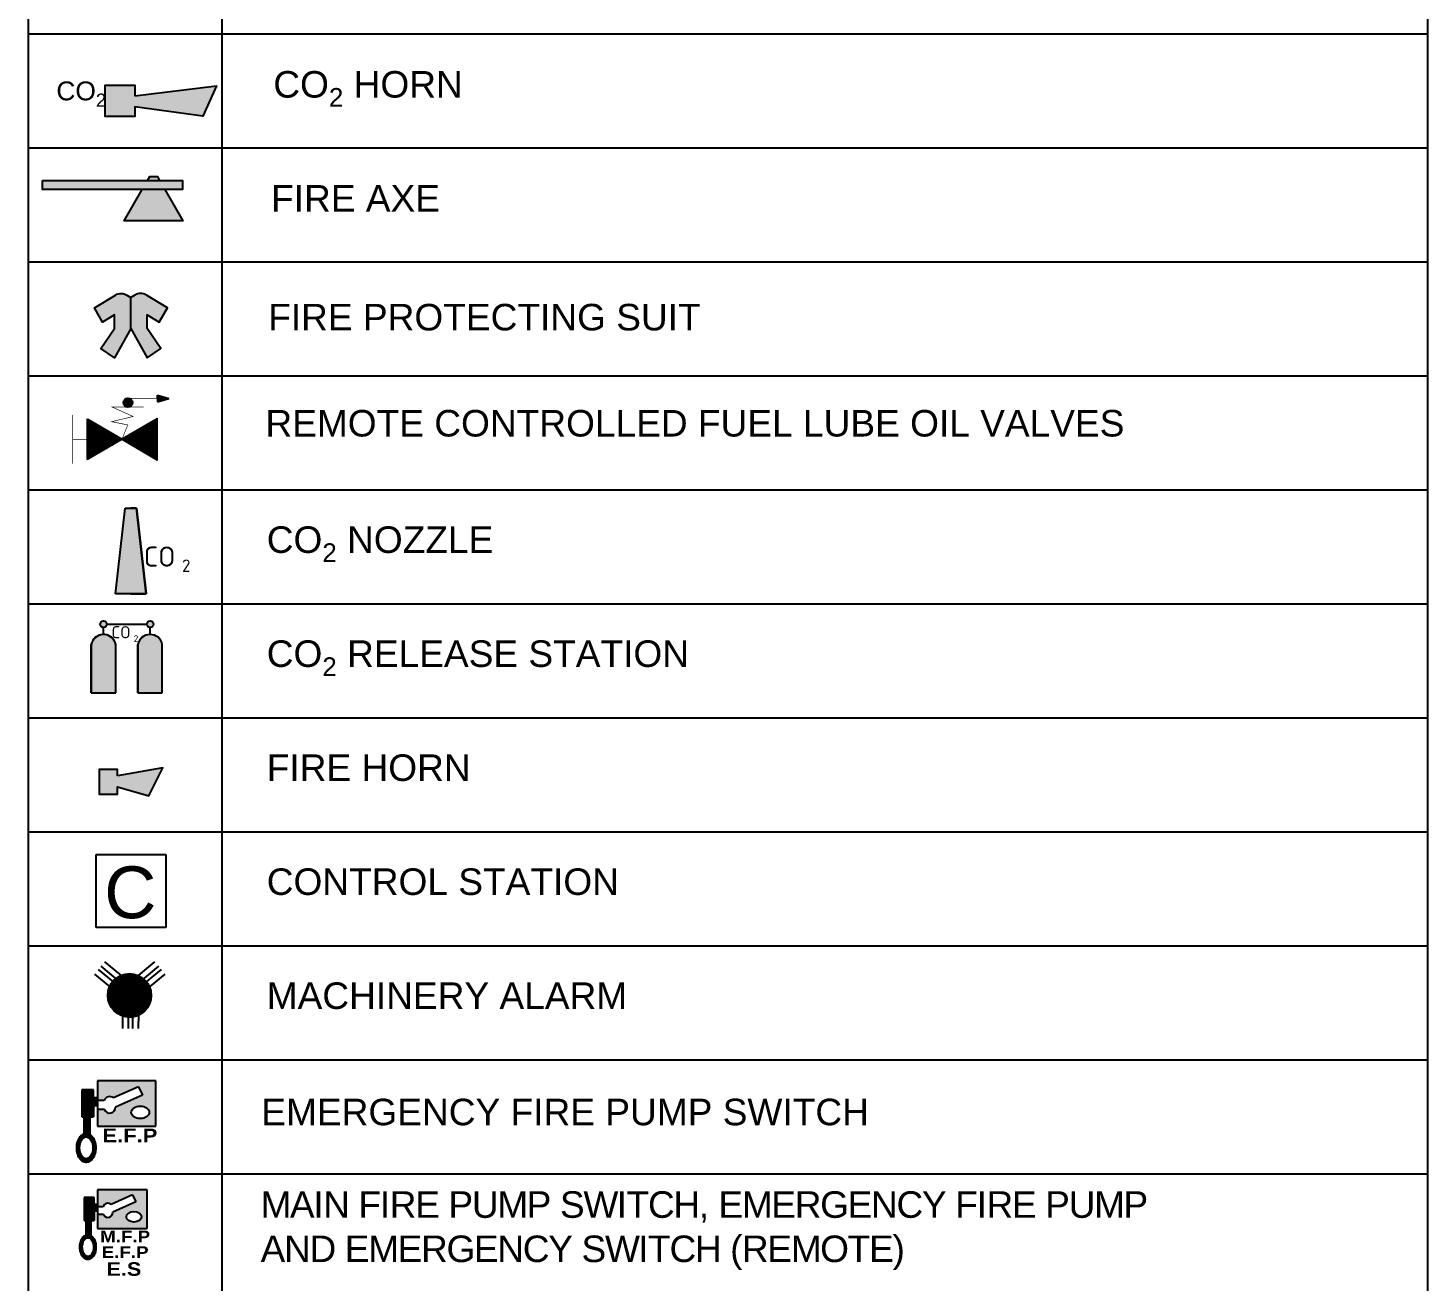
# Model space of a CAD drawing. Header units: millimetres. Extents: x 275 to 18701, y 84 to 132086.
# Drawn here: x 275 to 18701, y 49665 to 66163 of the extents above; entities that cross this region are included whole.
import ezdxf
from ezdxf.enums import TextEntityAlignment as Align

# ---------------------------------------------------------------- set-up
doc = ezdxf.new("R2010")
doc.units = ezdxf.units.MM
for name, color, linetype in [('LSA', 74, 'Continuous'), ('OBJ', 7, 'Continuous'), ('symbol', 7, 'Continuous')]:
    doc.layers.add(name, color=color, linetype=linetype)
doc.layers.add('TEXT', color=7, linetype='Continuous', lineweight=18)
doc.styles.add('AR', font='arial.ttf', dxfattribs={"height": 100})
doc.styles.add('arial', font='arial.ttf')
doc.styles.add('ARIALBLACK', font='')
doc.styles.add('style1', font='isocpeur.ttf')
doc.styles.get('ARIALBLACK').set_extended_font_data('Arial Black')
pattern_1 = [(180, (-298239.7317478507, 46515.89038926159), (-3.264706035131044e-15, -15.31555092009414), [])]

# ---------------------------------------------------------------- blocks, each defined once
blk = doc.blocks.new('co2 horn')
at = {"layer": 'LSA'}
h = blk.add_hatch(color=1, dxfattribs=at)
h.dxf.hatch_style = 1
h.paths.add_polyline_path([(391.7605004774596, 274.7411302050168), (1465.286027759859, 407.0238966000034), (1284.669173643619, 7.631698061275529), (391.7605004774596, 129.7388670412765), (391.7605004774596, 0), (0, 0), (0, 414.6555946612207), (391.7605004774596, 414.6555946612207)])
at = {"layer": 'LSA', "color": 7}
blk.add_lwpolyline([(391.7605004774596, 274.7411302050168), (1465.286027759859, 407.0238966000034), (1284.669173643619, 7.631698061275529), (391.7605004774596, 129.7388670412765), (391.7605004774596, 0), (0, 0), (0, 414.6555946612207), (391.7605004774596, 414.6555946612207)], close=True, dxfattribs=at)
at = {"color": 7, "insert": (-643.0919247677375, 462.6415692396404), "char_height": 248.3103734920368, "width": 14581.14640538306, "attachment_point": 1, "style": 'arial'}
blk.add_mtext('\\A1;CO{\\H0.7x;\\S^ 2;}', dxfattribs=at)
blk = doc.blocks.new('fire axe')
h = blk.add_hatch(color=7)
h.dxf.hatch_style = 1
h.paths.add_polyline_path([(1379.448702052949, 117.6233728877924), (0, 117.6233728877924), (0, 7.275957614183426e-12), (1311.295944713216, 7.275957614183426e-12), (1379.448702052949, 117.6233728877924)], is_closed=False)
h.paths.add_polyline_path([(1539.821304783472, 117.6233728877924), (1379.448702052949, 117.6233728877924), (1311.295944713216, 7.275957614183426e-12), (1607.974062123205, 7.275957614183426e-12), (1539.821304783472, 117.6233728877924)], is_closed=False)
h.paths.add_polyline_path([(1607.974062123205, 7.275957614183426e-12), (1841.165857243468, 7.275957614183426e-12), (1841.165857243468, 117.6233728877924), (1539.821304783472, 117.6233728877924), (1607.974062123205, 7.275957614183426e-12)], is_closed=False)
h = blk.add_hatch(color=1)
h.dxf.hatch_style = 1
h.paths.add_polyline_path([(1311.295944713216, 0), (1072.558087537487, -412.032514796585), (1846.711919298934, -412.032514796585), (1607.974062123205, 0), (1311.295944713216, 0)], is_closed=False)
h.paths.add_polyline_path([(1539.821304783472, 117.6233728877851), (1510.457602354101, 168.30155312633), (1408.81240448232, 168.30155312633), (1379.448702052949, 117.6233728877851), (1539.821304783472, 117.6233728877851)], is_closed=False)
blk.add_lwpolyline([(0, 117.6233728877851), (1841.165857243468, 117.6233728877851), (1841.165857243468, 0), (0, 0)], close=True)
for points in [[(1607.974062123205, 0), (1846.711919298934, -412.032514796585), (1072.558087537487, -412.032514796585), (1311.295944713216, 0)], [(1379.448702052949, 117.6233728877851), (1408.81240448232, 168.30155312633), (1510.457602354101, 168.30155312633), (1539.821304783472, 117.6233728877851)]]:
    blk.add_lwpolyline(points)
blk = doc.blocks.new('FIRE BLANKETR')
h = blk.add_hatch(color=10)
h.paths.add_polyline_path([(543.0346539139573, -575.9652160131227), (934.90987365396, -815.7539853396156), (1206.743675364705, -345.458445081269), (513.3811102255713, 78.81067890701524, 0.2864224808095767), (130.0763831996883, 75.44349626012263), (-5.820766091346741e-11, -7.325756158839795), (-5.820766091346741e-11, -1029.832754010189), (543.0346539140737, -1995.227694301895), (993.7230080025038, -1685.379450866123), (543.0346539140737, -1029.832754010189), (543.0346539139573, -575.9652160131227)])
h.paths.add_polyline_path([(-543.0346539140155, -575.9652160131227), (-543.034653914161, -1029.832754010189), (-993.7230080025329, -1685.379450866123), (-543.034653914161, -1995.227694301895), (-5.820766091346741e-11, -1029.832754010189), (-5.820766091346741e-11, -7.325756158839795), (-130.0763831997756, 75.44349626018084, 0.2864224808095515), (-513.3811102256004, 78.81067890701524), (-1206.743675364793, -345.458445081269), (-934.9098736540473, -815.7539853396156), (-543.0346539140155, -575.9652160131227)])
blk.add_line((-5.820766091346741e-11, -1029.832754010189), (-5.820766091346741e-11, -7.325756158839795))
for points in [[(-5.820766091346741e-11, -1029.832754010189), (-543.034653914161, -1995.227694301895), (-993.7230080025329, -1685.379450866123), (-543.034653914161, -1029.832754010189), (-543.0346539140155, -575.9652160131227), (-934.9098736540473, -815.7539853396156), (-1206.743675364793, -345.458445081269), (-513.3811102256004, 78.81067890701524, -0.2864224808095515), (-130.0763831997756, 75.44349626018084), (-5.820766091346741e-11, -7.325756158839795)], [(-5.820766091346741e-11, -1029.832754010189), (543.0346539140737, -1995.227694301895), (993.7230080025038, -1685.379450866123), (543.0346539140737, -1029.832754010189), (543.0346539139573, -575.9652160131227), (934.90987365396, -815.7539853396156), (1206.743675364705, -345.458445081269), (513.3811102255713, 78.81067890701524, 0.2864224808095515), (130.0763831997174, 75.44349626018084), (-5.820766091346741e-11, -7.325756158839795)]]:
    blk.add_lwpolyline(points, format="xyb")
blk = doc.blocks.new('REMOTE CONTROL VALV E')
at = {"layer": 'symbol'}
h = blk.add_hatch(dxfattribs=at)
h.set_pattern_fill('ANSI31', color=10, scale=122.5244073607532, angle=135, style=0)
h.set_pattern_definition(pattern_1)
h.paths.add_polyline_path([(497.8715065070428, 1354.17594961758, 1), (723.5528360481258, 1354.17594961758, 1), (497.8715065070428, 1354.17594961758)])
h = blk.add_hatch(dxfattribs=at)
h.set_pattern_fill('ANSI31', color=10, scale=122.5244073607532, angle=135, style=0)
h.set_pattern_definition(pattern_1)
h.paths.add_polyline_path([(-574.6228145193018, 868.6723435591848), (-574.6228145193891, -303.3925121228967), (428.6955794128589, 282.639915718144), (-574.6228145193018, 868.6723435591848)])
h = blk.add_hatch(dxfattribs=at)
h.set_pattern_fill('ANSI31', color=10, scale=122.5244073607532, angle=135, style=0)
h.set_pattern_definition(pattern_1)
h.paths.add_polyline_path([(1468.368803368619, -314.0098343165591), (1468.368803368619, 879.289665752789), (446.8729944247461, 282.639915718144), (1468.368803368619, -314.0098343165591)])
for p, q in [((1479.540002960741, 1571.671153171279), (1811.490257264057, 1475.329897196236)), ((1479.540002960741, 1475.329897196236), (1479.540002960741, 1571.671153171279)), ((1479.540002960741, 1378.988641221047), (1811.490257264057, 1475.329897196236)), ((1479.540002960741, 1475.329897196236), (1479.540002960741, 1378.988641221047)), ((-574.6228145193018, -303.3925121228385), (-574.6228145193018, 868.672343559243)), ((-574.6228145193018, 868.672343559243), (428.6955794128589, 282.6399157182022)), ((1468.368803368619, 879.2896657528472), (446.8729944246879, 282.6399157182022)), ((1468.368803368619, -314.0098343164427), (1468.368803368619, 879.2896657528472)), ((428.6955794128589, 282.6399157182022), (-574.6228145193018, -303.3925121228385)), ((446.8729944246879, 282.6399157182022), (1468.368803368619, -314.0098343164427))]:
    blk.add_line(p, q)
at = {"const_width": 18.33596301470559}
for points in [[(437.7842869188171, 287.9485768149898), (606.1345723265549, 702.2847232556378), (137.6977775696723, 796.2674612057162), (763.2974459853722, 948.6717373960128), (152.9563471538713, 1222.99932183238), (1068.467995401181, 1222.99932183238)], [(610.7121712776716, 1475.329897196236), (1479.54000296077, 1475.329897196236)], [(-1004.137826261838, -430.1438506795675), (-1004.137826261984, 995.4236821159138)], [(-583.7907960266457, 282.6399157182022), (-1004.137826261984, 282.6399157182022)]]:
    blk.add_lwpolyline(points, dxfattribs=at)
blk.add_lwpolyline([(730.5994014008902, 1331.522874330956, 15.55482363374118), (720.9143583930272, 1301.815776570234, 0.06428873920696947)], format="xyb", close=True, dxfattribs=at)
blk.add_lwpolyline([(1477.536784875934, -329.9821210893278), (1477.536784875934, 895.2619525256159), (437.7842869188171, 287.9485768149898), (-583.7907960266457, 884.6446303320117), (-583.7907960266457, -319.3647988956654), (437.7842869188171, 277.3312546212983)], close=True, dxfattribs=at)
for radius in [131.1766277852663, 112.8406647705607]:
    blk.add_circle((610.7121712776716, 1354.175949617667), radius)
blk.add_solid([(1479.540002960741, 1571.671153171279), (1811.490257264057, 1475.329897196236), (1479.540002960741, 1378.988641221047)])
blk = doc.blocks.new('CO2')
at = {"ltscale": 0.5}
h = blk.add_hatch(color=1, dxfattribs=at)
h.paths.add_polyline_path([(102.4380703480274, 1236.584588897211), (-54.13501817989163, 1236.584588897211), (-319.0851990006049, -1114.758490617794), (102.438070347911, -1114.758490617765), (102.4380703480274, 1236.584588897211)])
h.paths.add_polyline_path([(259.0111588760628, 1236.58458889724), (102.438070347911, 1236.584588897123), (102.4380703480274, -1114.758490617765), (523.961339696747, -1114.758490617794), (259.0111588760628, 1236.58458889724)])
for p, q in [((-319.0851990006049, -1114.758490617765), (-54.13501817989163, 1236.584588897211)), ((-319.0851990006049, -1114.758490617765), (-54.13501817989163, 1236.584588897211)), ((-54.13501817989163, 1236.584588897211), (259.0111588760046, 1236.584588897211)), ((-54.13501817989163, 1236.584588897211), (102.4380703480274, 1236.584588897211)), ((259.0111588760046, 1236.584588897211), (102.438070347911, 1236.584588897211)), ((259.0111588760046, 1236.584588897211), (523.9613396966015, -1114.758490617765)), ((523.9613396966015, -1114.758490617765), (259.0111588760046, 1236.584588897211)), ((523.9613396966015, -1114.758490617765), (-319.0851990006049, -1114.758490617765)), ((102.438070347911, -1114.758490617765), (-319.0851990006049, -1114.758490617765)), ((102.4380703480274, -1114.758490617765), (523.9613396966015, -1114.758490617765))]:
    blk.add_line(p, q, dxfattribs=at)
at = {"style": 'style1'}
for s, height, p in [('CO', 551.8425511561052, (461.3492540310253, -368.9337570972857)), ('2', 340.6435500963613, (1512.597797325681, -513.9625674491836))]:
    blk.add_text(s, height=height, dxfattribs=at).set_placement(p)
blk = doc.blocks.new('RELEASE STN')
at = {"ltscale": 0.5}
for p, q in [((566205.9261154301, 223647.5591913275), (566205.9261154301, 223827.9496795556)), ((566288.984642174, 223911.0082062995), (567306.4579136063, 223911.0082062995)), ((567389.514311762, 223647.5613198885), (567389.514311762, 223827.9539366775)), ((565896.3242808778, 222169.4162055804), (565896.324280885, 223392.5965470698)), ((565896.3242808849, 223392.5965470693), (565896.3242808778, 222169.4162055804)), ((566515.5279499737, 222169.4162055767), (566515.5279499736, 223392.5965470675)), ((566515.5279499737, 222169.4162055767), (566515.5279499737, 223392.5965470653)), ((567081.0713267459, 222169.4162055804), (567081.0713267531, 223392.5965470698)), ((567081.071326753, 223392.5965470625), (567081.0713267459, 222169.4162055804)), ((567700.2749958418, 222169.4162055767), (567700.2749958417, 223392.5965470675)), ((567700.2749958418, 222169.4162055767), (567700.2749958413, 223392.5965470675)), ((565896.3242808778, 222169.4162055803), (566515.5279499737, 222169.4162055767)), ((565896.3242808778, 222169.4162055804), (566515.5279499737, 222169.4162055767)), ((567081.0713267459, 222169.4162055803), (567700.2749958418, 222169.4162055767)), ((567081.0713267459, 222169.4162055804), (567700.2749958418, 222169.4162055767))]:
    blk.add_line(p, q, dxfattribs=at)
for centre, radius in [((566205.9261154301, 223911.0082062995), 83.0585267439019), ((567389.514311762, 223911.0103348605), 83.05639818293275)]:
    blk.add_circle(centre, radius, dxfattribs=at)
for centre, radius, start, end in [((566205.9261154289, 223332.1026930077), 315.4564983198435, 11.05586820240821, 168.9441317971536), ((566205.9261154288, 223332.1026930076), 315.4564983200294, 17.3121947621661, 168.9441317971287), ((567390.673161297, 223332.1026930077), 315.4564983198435, 11.05586820240821, 168.9441317971536), ((567390.6731612977, 223332.1026930085), 315.4564983190389, 11.05586820229422, 168.944131798563)]:
    blk.add_arc(centre, radius, start, end, dxfattribs=at)
blk = doc.blocks.new('DTUHJED')
at = {"ltscale": 0.5}
h = blk.add_hatch(color=256, dxfattribs=at)
h.paths.add_polyline_path([(-179.0661311892327, 509.538287913776, 0.9999999999850594), (-358.9020252787159, 509.538287913776, 0.999999999984526), (-179.0661311892327, 509.538287913776)])
h.paths.add_polyline_path([(1102.266846132523, 509.5405922628124, 0.9999999999839918), (922.4355607408506, 509.5405922628124, 0.9999999999845256), (1102.266846132523, 509.5405922628124)])
h = blk.add_hatch(color=1, dxfattribs=at)
h.paths.add_polyline_path([(66.18634261004627, -51.68659710457723, 0.8235178729838915), (-604.1544990796247, -51.68659710002248), (-604.1544990875991, -1375.8837564071), (66.18634261025, -1375.883756410942), (66.18634261004627, -51.68659710457723)])
h.paths.add_polyline_path([(1348.776177850552, -51.68659710457723, 0.8235178729837737), (678.4353361608228, -51.68659710002248), (678.435336153052, -1375.8837564071), (1348.776177850697, -1375.883756411044), (1348.776177850552, -51.68659710457723)])
for p, q in [((-601.4111515135446, -49.18929654169187), (-601.4111515209952, -1373.386455847576)), ((68.92969017665018, -1373.386455851505), (68.9296901760681, -49.18929654310341)), ((681.1786837272812, -49.18929654051317), (681.1786837195104, -1373.386455847634)), ((1351.519525417156, -1373.386455851505), (1351.519525416574, -49.18929654310341)), ((-601.4111515209952, -1373.386455847576), (68.92969017665018, -1373.386455851505)), ((681.1786837195104, -1373.386455847634), (1351.519525417156, -1373.386455851505))]:
    blk.add_line(p, q, dxfattribs=at)
for centre, radius, start, end in [((-266.2407306687383, -114.6790587509167), 341.5085942748433, 17.31219476189794, 168.9441317975865), ((1016.349104571971, -114.6733566154726), 341.5075008447498, 11.05492929224465, 168.9450707073297)]:
    blk.add_arc(centre, radius, start, end, dxfattribs=at)
at = {"xscale": 1.082585383701674, "yscale": 1.082585383701674, "zscale": 1.082585383701674}
blk.add_blockref('RELEASE STN', (-613232.5005085022, -241890.7491417901), dxfattribs=at)
at = {"style": 'style1'}
for s, height, p in [('CO', 332.8106142254571, (-46.45937238432816, 122.8759321163816)), ('2', 190.1774938431183, (563.0258462326892, 17.78841756144539))]:
    blk.add_text(s, height=height, dxfattribs=at).set_placement(p)
blk = doc.blocks.new('H')
at = {"layer": 'OBJ'}
blk.add_hatch(color=1, dxfattribs=at).paths.add_polyline_path([(197.6125143751706, 696.6259860572245), (197.6125143751706, 834.7830708991896), (-204.9068322627427, 834.7830708991678), (-204.9068322626554, 294.2414978136803), (197.6125143751706, 294.2414978136803), (197.6125143751706, 454.5545998766174), (884.4075091705163, 255.659632354138), (1196.407725978352, 873.3645214597855), (197.6125143751706, 696.6259860572245)])
at = {"layer": 'OBJ', "color": 1, "flags": 128}
blk.add_lwpolyline([(197.6125143751706, 696.6259860572245), (197.6125143751706, 834.7830708991896), (-204.9068322626845, 834.7830708991896), (-204.9068322626845, 294.2414978136803), (197.6125143751706, 294.2414978136803), (197.6125143751706, 454.5545998766465), (884.4075091705163, 255.6596323541016), (1196.407725978293, 873.3645214597855)], close=True, dxfattribs=at)
blk = doc.blocks.new('FSFADG')
at = {"color": 1, "ltscale": 0.5}
for p, q in [((-972.3254877845466, 1458.662656388842), (944.2966816017579, 1458.662656388842)), ((-972.3254877845466, -541.3283385231771), (-972.3254877845466, 1458.662656388842)), ((944.2966816017579, 1458.662656388842), (944.2966816017579, -541.3283385231771)), ((944.2966816017579, -541.3283385231771), (-972.3254877845466, -541.3283385231771))]:
    blk.add_line(p, q, dxfattribs=at)
at = {"color": 1, "style": 'AR', "width": 0.9999999360917208}
blk.add_text('C', height=1424.398697028149, dxfattribs=at).set_placement((-752.1823988429969, -289.4915153869806))
blk = doc.blocks.new('MACHENIARY ALARM')
at = {"linetype": 'Continuous'}
h = blk.add_hatch(dxfattribs=at)
h.set_pattern_fill('ANSI31', color=2, scale=1.367448686695878)
h.set_pattern_definition([(45, (-522678.0903623065, -61739.17077550146), (-0.1208665299109117, 0.1208665299109117), [])])
edge = h.paths.add_edge_path()
edge.add_arc((-627.956146036624, 147.0679000436503), 596.9724448956927, 0, 360)
at = {"color": 7, "linetype": 'Continuous'}
for p, q in [((-1493.150983867556, 857.260715845332), (-924.9343810766295, 388.1935283962812)), ((-1419.218019633263, 945.9802729264775), (-851.4143225700827, 477.2539423398266)), ((-1316.849299924303, 1068.822736577247), (-749.6173184842046, 600.568361646292)), ((60.93700785111287, 1068.822736577247), (-506.2949735890143, 600.568361646292)), ((163.3057275600149, 945.9802729264775), (-404.4979695031361, 477.2539423398266)), ((237.2386917943368, 857.260715845332), (-330.9779109965893, 388.1935283962812)), ((-1595.519703576545, 734.4182521945622), (-1026.731385162508, 264.8791090897284)), ((339.6074115033261, 734.4182521945622), (-229.1809069107112, 264.8791090897284)), ((-813.438049207034, 27.38390677544521), (-825.3933051225904, -767.7489682951709)), ((-653.5527871707454, 24.97994476527674), (-665.4718982079357, -767.7489682951709)), ((-538.0800979222404, 23.24374998005806), (-549.973104325094, -767.7489682951709)), ((-378.1948358860391, 20.83978796980227), (-390.0516974105267, -767.7489682951709))]:
    blk.add_line(p, q, dxfattribs=at)
at = {"color": 2, "linetype": 'Continuous'}
blk.add_circle((-627.956146036624, 147.0679000436503), 596.9724448956927, dxfattribs=at)
blk = doc.blocks.new('MFP+EFP+ES')
h = blk.add_hatch(color=10)
edge = h.paths.add_edge_path()
edge.add_line((1010.585034314048, -262.5196078637455), (1010.585034314048, 797.6760676795636))
edge.add_line((1010.585034314048, 797.6760676795675), (-354.4192080900982, 797.6760676795675))
edge.add_line((-354.4192080901121, 797.6760676795675), (-354.4192080901121, 335.2852603936912))
edge.add_line((-354.4192080901121, 335.2852603936917), (-200.4751782167667, 335.2852603936917))
edge.add_ellipse((-70.14925249668886, 291.6119633436901), major_axis=(-6.08927953980846e-08, 137.4489212796819), ratio=0.9999999360917216, start_angle=-40.82997112972572, end_angle=71.473573690021, ccw=False)
edge.add_line((19.71711364237126, 395.6131227875303), (608.2017681655308, 658.1475291847281))
edge.add_line((608.2017681655416, 658.1475291847237), (701.2033216355153, 465.2887149637356))
edge.add_line((701.2033216354903, 465.288714963739), (67.26489957180365, 182.4765021899854))
edge.add_ellipse((-70.14925249668886, 179.3854896191915), major_axis=(1.876110157858737e-09, 137.4489212796624), ratio=0.9999999360917211, start_angle=114.1120692768065, end_angle=271.28860164358514, ccw=False)
edge.add_line((-195.605492098548, 123.2344798849808), (-354.4192080900514, 123.2344798849808))
edge.add_line((-354.4192080901121, 123.2344798849808), (-354.4192080901121, -262.5196078637447))
edge.add_line((-354.4192080901121, -262.5196078637455), (1010.585034314034, -262.5196078637455))
edge = h.paths.add_edge_path(flags=16)
edge.add_ellipse((646.3793059359887, 58.40636499704124), major_axis=(-209.5634297075054, 0), ratio=0.6949143069787637, start_angle=0, end_angle=360)
h = blk.add_hatch()
h.set_pattern_fill('ANSI31', color=256, scale=165.5905611546369, style=0)
h.set_pattern_definition([(45.00000183083738, (-232191.1725112677, 7496.361447285475), (-14.63627608661617, 14.63627702199545), [])])
edge = h.paths.add_edge_path()
edge.add_line((-451.3918858954858, 212.2674336358541), (-354.4192080900717, 212.2674336358541))
edge.add_line((-354.4192080901121, 212.2674336358541), (-354.4192080901121, 400.1765065541695))
edge.add_line((-354.4192080901121, 400.176506554184), (-451.3918858955261, 400.176506554184))
edge.add_line((-451.3918858954858, 400.1765065541549), (-451.3918858954858, 584.9750527883676))
edge.add_line((-451.3918858954858, 584.9750527883807), (-720.0424812474687, 584.9750527883807))
edge.add_line((-720.0424812474812, 584.9750527883807), (-720.0424812474812, -42.79423474232442))
edge.add_line((-720.0424812474812, -42.79423474231589), (-676.308444056614, -42.79423474231589))
edge.add_line((-676.3084440566308, -42.79423474231589), (-676.3084440566308, -452.2195150399918))
edge.add_spline(control_points=[(-676.3084440566308, -452.2195150400657), (-679.8776133217034, -453.4306226304252), (-683.4033172987401, -454.7512338561937), (-693.8377979109646, -459.0259611896836), (-700.5978238065727, -462.290659693921), (-713.6651323734841, -469.5447221709182), (-719.9727695912006, -473.5337363540966), (-735.3377147989231, -484.4254876934283), (-744.0746347907116, -491.7480383926304), (-760.440472283808, -507.5799463505755), (-768.0714297471859, -516.0899811359486), (-782.2781110999349, -534.0933930142928), (-788.8546716863639, -543.5877379146623), (-801.0013525599206, -563.4061228286737), (-806.5716274256993, -573.7308757449937), (-822.3107246493455, -606.7827233091375), (-830.8318506129144, -630.6991402659623), (-843.6971736682171, -680.4528431861909), (-848.0353904016374, -706.2918288645669), (-852.5073173834535, -758.6581657926727), (-852.6389099282096, -785.1826682716055), (-848.6922209517797, -837.6291422600843), (-844.6158055785054, -863.5481603132066), (-832.2739250515588, -913.5365544847227), (-824.0142444445519, -937.6071261351317), (-806.670716706838, -975.2824855781219), (-798.7604149636463, -989.719276772521), (-780.9379857923486, -1016.881685962704), (-771.0241579785943, -1029.611632285872), (-752.2181832457427, -1049.529114809862), (-743.8532642193313, -1057.255589094493), (-726.0053359040467, -1071.344173272366), (-716.519448401581, -1077.70602680873), (-698.1862619440653, -1087.795817188715), (-689.5038432328147, -1091.785686887742), (-671.5359979060886, -1098.379428682143), (-662.2504869307741, -1100.981199930211), (-643.3119899749872, -1104.616144805019), (-633.6607395314786, -1105.647385347962), (-614.3126428947435, -1106.055705526451), (-604.6186690051982, -1105.432521865085), (-585.5198682446498, -1102.581649150379), (-576.1171923730872, -1100.355597328868), (-557.8659603366395, -1094.462276330785), (-549.0177394592611, -1090.797208123055), (-532.0307103586383, -1082.239312492333), (-523.8909191664716, -1077.347936034603), (-508.3790748255851, -1066.542066103175), (-501.0057659134327, -1060.628005710947), (-487.0256828221027, -1047.9441983625), (-480.4179882676399, -1041.174263201923), (-467.9428468481638, -1026.907000644183), (-462.0749108293676, -1019.409290869517), (-445.168727549084, -995.4531540517055), (-435.2865373540262, -977.9709896487693), (-418.3676827819145, -941.016241793237), (-411.3327471874363, -921.5381790153915), (-400.0599185135507, -881.2118962920722), (-395.8243527377781, -860.3627607698218), (-390.1596495742269, -817.9583401921918), (-388.7317195909563, -796.4038668927169), (-388.6858481499366, -746.1293267654619), (-391.1590849482454, -717.4104620734142), (-400.2920494641294, -666.060907611849), (-406.2180029453593, -643.1899808236703), (-420.3349663481058, -603.0914487354821), (-427.9953755797178, -585.55050294588), (-444.3484960606729, -555.2286377978817), (-452.6491713899013, -542.141960569068), (-471.1073859011813, -517.6659141638884), (-481.2678753859946, -506.272623627141), (-500.3152367752627, -488.6662101191469), (-508.7110953885422, -481.9129183936675), (-524.4047947471263, -471.1779105896494), (-531.4980393760197, -466.9184343014786), (-538.8595315610582, -463.1196513928007)], knot_values=[0.2040273780415308, 0.2040273780415308, 0.2040273780415308, 0.2040273780415308, 0.2447912033693011, 0.2447912033693011, 0.3263882711590682, 0.3263882711590682, 0.4079853389488352, 0.4079853389488352, 0.5329326485728183, 0.5329326485728183, 0.6578799581968015, 0.6578799581968015, 0.7828272678207846, 0.7828272678207846, 0.9077745774447677, 0.9077745774447677, 1.16971247288296, 1.16971247288296, 1.431650368321152, 1.431650368321152, 1.693588263759345, 1.693588263759345, 1.955526159197537, 1.955526159197537, 2.217464054635729, 2.217464054635729, 2.392821501419437, 2.392821501419437, 2.568178948203145, 2.568178948203145, 2.692998671323764, 2.692998671323764, 2.817818394444384, 2.817818394444384, 2.921453973429555, 2.921453973429555, 3.025089552414726, 3.025089552414726, 3.128725131399897, 3.128725131399897, 3.232360710385068, 3.232360710385068, 3.335996289370239, 3.335996289370239, 3.43963186835541, 3.43963186835541, 3.543267447340581, 3.543267447340581, 3.646903026325752, 3.646903026325752, 3.750538605310923, 3.750538605310923, 3.854174184296094, 3.854174184296094, 4.068353791965553, 4.068353791965553, 4.282533399635011, 4.282533399635011, 4.49671300730447, 4.49671300730447, 4.710892614973928, 4.710892614973928, 4.996202890625558, 4.996202890625558, 5.236004846201585, 5.236004846201585, 5.436563490108756, 5.436563490108756, 5.60325152597822, 5.60325152597822, 5.769939561847685, 5.769939561847685, 5.88803061974321, 5.88803061974321, 5.978354604496194, 5.978354604496194, 5.978354604496194, 5.978354604496194], degree=3, periodic=0)
edge.add_line((-538.8595315611456, -463.1196513926843), (-538.8595315611456, -42.79423474231703))
edge.add_line((-538.8595315611456, -42.79423474231589), (-451.3918858954846, -42.79423474231589))
edge.add_line((-451.3918858954858, -42.79423474231589), (-451.3918858954858, 212.2674336358369))
edge = h.paths.add_edge_path(flags=16)
edge.add_ellipse((-620.3826201187621, -774.3944748791691), major_axis=(0, 255.7999489667201), ratio=0.6097563070063415, start_angle=0, end_angle=360)
for p, q in [((-354.4192080901121, 797.6760676795675), (-354.4192080901121, -262.5196078637455)), ((1010.585034314048, 797.6760676795675), (-354.4192080901121, 797.6760676795675)), ((1010.585034314048, -262.5196078637455), (1010.585034314048, 797.6760676795675)), ((-720.0424812474812, 584.9750527883807), (-720.0424812474812, -42.79423474231589)), ((-451.3918858954858, 584.9750527883807), (-720.0424812474812, 584.9750527883807)), ((-451.3918858954858, 400.176506554184), (-451.3918858954858, 584.9750527883807)), ((-354.4192080901121, 400.176506554184), (-451.3918858954858, 400.176506554184)), ((-354.4192080901121, 212.2674336358541), (-451.3918858954858, 212.2674336358541)), ((-451.3918858954858, 212.2674336358541), (-451.3918858954858, -42.79423474231589)), ((-720.0424812474812, -42.79423474231589), (-676.3084440566308, -42.79423474231589)), ((-676.3084440566308, -42.79423474231589), (-676.3084440566308, -452.2195150400657)), ((-538.8595315611456, -42.79423474231589), (-538.8595315611456, -463.1196513928007)), ((-538.8595315611456, -42.79423474231589), (-451.3918858954858, -42.79423474231589)), ((-354.4192080901121, -262.5196078637455), (1010.585034314048, -262.5196078637455))]:
    blk.add_line(p, q)
at = {"color": 9}
for p, q in [((608.2017681655416, 658.1475291847237), (19.71711364210933, 395.6131227874066)), ((701.2033216354903, 465.288714963739), (67.2648995720956, 182.4765021900967)), ((608.2017681655416, 658.1475291847237), (701.2033216354903, 465.2887149637245)), ((-200.4751782170206, 335.2852603936917), (-354.4192080901121, 335.2852603936917)), ((-195.6054920990719, 123.2344798849808), (-354.4192080901121, 123.2344798849808))]:
    blk.add_line(p, q, dxfattribs=at)
for centre, start, end in [((-70.14925249668886, 291.6119633437338), 49.17003070783495, 161.4735726115956), ((-70.14925249668886, 179.3854896191478), 204.1120706423733, 1.288601724998127)]:
    blk.add_arc(centre, 137.448912495528, start, end, dxfattribs=at)
blk.add_ellipse((646.3793059359887, 58.40636499704124), major_axis=(-209.5634297075054, 0), ratio=0.6949143069787637, dxfattribs=at)
blk.add_ellipse((-620.3826201187621, -774.3944748791691), major_axis=(0, 255.7999489667201), ratio=0.6097563070063415)
blk.add_open_spline([(-676.3084440566308, -452.2195150400657), (-679.8776133217034, -453.4306226304252), (-683.4033172987401, -454.7512338561937), (-693.8377979109646, -459.0259611896836), (-700.5978238065727, -462.290659693921), (-713.6651323734841, -469.5447221709182), (-719.9727695912006, -473.5337363540966), (-735.3377147989231, -484.4254876934283), (-744.0746347907116, -491.7480383926304), (-760.440472283808, -507.5799463505755), (-768.0714297471859, -516.0899811359486), (-782.2781110999349, -534.0933930142928), (-788.8546716863639, -543.5877379146623), (-801.0013525599206, -563.4061228286737), (-806.5716274256993, -573.7308757449937), (-822.3107246493455, -606.7827233091375), (-830.8318506129144, -630.6991402659623), (-843.6971736682171, -680.4528431861909), (-848.0353904016374, -706.2918288645669), (-852.5073173834535, -758.6581657926727), (-852.6389099282096, -785.1826682716055), (-848.6922209517797, -837.6291422600843), (-844.6158055785054, -863.5481603132066), (-832.2739250515588, -913.5365544847227), (-824.0142444445519, -937.6071261351317), (-806.670716706838, -975.2824855781219), (-798.7604149636463, -989.719276772521), (-780.9379857923486, -1016.881685962704), (-771.0241579785943, -1029.611632285872), (-752.2181832457427, -1049.529114809862), (-743.8532642193313, -1057.255589094493), (-726.0053359040467, -1071.344173272366), (-716.519448401581, -1077.70602680873), (-698.1862619440653, -1087.795817188715), (-689.5038432328147, -1091.785686887742), (-671.5359979060886, -1098.379428682143), (-662.2504869307741, -1100.981199930211), (-643.3119899749872, -1104.616144805019), (-633.6607395314786, -1105.647385347962), (-614.3126428947435, -1106.055705526451), (-604.6186690051982, -1105.432521865085), (-585.5198682446498, -1102.581649150379), (-576.1171923730872, -1100.355597328868), (-557.8659603366395, -1094.462276330785), (-549.0177394592611, -1090.797208123055), (-532.0307103586383, -1082.239312492333), (-523.8909191664716, -1077.347936034603), (-508.3790748255851, -1066.542066103175), (-501.0057659134327, -1060.628005710947), (-487.0256828221027, -1047.9441983625), (-480.4179882676399, -1041.174263201923), (-467.9428468481638, -1026.907000644183), (-462.0749108293676, -1019.409290869517), (-445.168727549084, -995.4531540517055), (-435.2865373540262, -977.9709896487693), (-418.3676827819145, -941.016241793237), (-411.3327471874363, -921.5381790153915), (-400.0599185135507, -881.2118962920722), (-395.8243527377781, -860.3627607698218), (-390.1596495742269, -817.9583401921918), (-388.7317195909563, -796.4038668927169), (-388.6858481499366, -746.1293267654473), (-391.1590849482454, -717.4104620734142), (-400.2920494641294, -666.060907611849), (-406.2180029453593, -643.1899808236703), (-420.3349663481058, -603.0914487354821), (-427.9953755797178, -585.55050294588), (-444.3484960606729, -555.2286377978817), (-452.6491713899013, -542.141960569068), (-471.1073859011813, -517.6659141638884), (-481.2678753859946, -506.272623627141), (-500.3152367752627, -488.6662101191469), (-508.7110953885422, -481.9129183936675), (-524.4047947471263, -471.1779105896494), (-531.4980393760197, -466.9184343014786), (-538.8595315610582, -463.1196513928007)], degree=3, knots=[0.2040273780415308, 0.2040273780415308, 0.2040273780415308, 0.2040273780415308, 0.2447912033693011, 0.2447912033693011, 0.3263882711590682, 0.3263882711590682, 0.4079853389488352, 0.4079853389488352, 0.5329326485728183, 0.5329326485728183, 0.6578799581968015, 0.6578799581968015, 0.7828272678207846, 0.7828272678207846, 0.9077745774447677, 0.9077745774447677, 1.16971247288296, 1.16971247288296, 1.431650368321152, 1.431650368321152, 1.693588263759345, 1.693588263759345, 1.955526159197537, 1.955526159197537, 2.217464054635729, 2.217464054635729, 2.392821501419437, 2.392821501419437, 2.568178948203145, 2.568178948203145, 2.692998671323764, 2.692998671323764, 2.817818394444384, 2.817818394444384, 2.921453973429555, 2.921453973429555, 3.025089552414726, 3.025089552414726, 3.128725131399897, 3.128725131399897, 3.232360710385068, 3.232360710385068, 3.335996289370239, 3.335996289370239, 3.43963186835541, 3.43963186835541, 3.543267447340581, 3.543267447340581, 3.646903026325752, 3.646903026325752, 3.750538605310923, 3.750538605310923, 3.854174184296094, 3.854174184296094, 4.068353791965553, 4.068353791965553, 4.282533399635011, 4.282533399635011, 4.49671300730447, 4.49671300730447, 4.710892614973928, 4.710892614973928, 4.996202890625558, 4.996202890625558, 5.236004846201585, 5.236004846201585, 5.436563490108756, 5.436563490108756, 5.60325152597822, 5.60325152597822, 5.769939561847685, 5.769939561847685, 5.88803061974321, 5.88803061974321, 5.978354604496194, 5.978354604496194, 5.978354604496194, 5.978354604496194])
at = {"layer": 'TEXT', "lineweight": 0, "style": 'ARIALBLACK', "width": 0.9999998721834464}
for s, p in [('M.F.P', (403.8435017309675, -644.483956056014)), ('E.F.P', (403.8435017309675, -1074.922432198211))]:
    blk.add_text(s, height=321.9890152112214, dxfattribs=at).set_placement(p, align=Align.CENTER)
at = {"layer": 'TEXT', "style": 'ARIALBLACK', "width": 0.9999999360917211}
blk.add_text('E.S', height=372.5787864088019, dxfattribs=at).set_placement((368.9036876202445, -1564.470906303555), align=Align.CENTER)
blk = doc.blocks.new('EFP')
h = blk.add_hatch()
h.set_pattern_fill('ANSI31', color=256, scale=194.2047351166486, style=0)
h.set_pattern_definition([(45.00000183083738, (-273050.3883450252, 8565.99118992038), (-17.16543564243992, 17.16543673945344), [])])
edge = h.paths.add_edge_path()
edge.add_line((-1265.798700976855, 23.20023238169961), (-1152.069071247744, 23.20023238169961))
edge.add_line((-1152.069071247795, 23.20023238169961), (-1152.069071247795, 243.5801349417108))
edge.add_line((-1152.069071247795, 243.5801349417015), (-1265.798700976906, 243.5801349417015))
edge.add_line((-1265.798700976855, 243.5801349416724), (-1265.798700976855, 460.3120094586159))
edge.add_line((-1265.798700976855, 460.3120094586484), (-1580.872321994056, 460.3120094586484))
edge.add_line((-1580.872321994102, 460.3120094586484), (-1580.872321994102, -275.9362848231535))
edge.add_line((-1580.872321994102, -275.936284823154), (-1529.581010164423, -275.936284823154))
edge.add_line((-1529.581010164402, -275.936284823154), (-1529.581010164402, -756.1105626071221))
edge.add_spline(control_points=[(-1529.581010164402, -756.1105626072167), (-1533.766934572632, -757.5309505033656), (-1537.901882858278, -759.0797643458209), (-1550.139449596667, -764.0931677892513), (-1558.067613069841, -767.9220086593559), (-1573.392962420796, -776.4295786080547), (-1580.790564111026, -781.1078974531338), (-1598.810583448707, -793.8817516454583), (-1609.057249810081, -802.469644632838), (-1628.251116375584, -821.0373182364783), (-1637.200709048775, -831.0178934564756), (-1653.86231566302, -852.1323084971082), (-1661.575310883054, -863.2672833629986), (-1675.820947380416, -886.5103001498719), (-1682.353769947629, -898.6191781636517), (-1700.812595052063, -937.3824099357807), (-1710.806178014202, -965.4316017957972), (-1725.894638604688, -1023.78278213679), (-1730.982502464351, -1054.086764044696), (-1736.227181804221, -1115.50204352221), (-1736.381513640023, -1146.610000051296), (-1731.752833829378, -1208.119264333713), (-1726.972010802507, -1238.517108271109), (-1712.497444004402, -1297.143534688737), (-1702.810484353773, -1325.373519289809), (-1682.469981931325, -1369.559209283463), (-1673.192774075898, -1386.490688893689), (-1652.290615690727, -1418.346782895242), (-1640.663670947368, -1433.276473552156), (-1618.60800958515, -1456.6357120908), (-1608.797626236861, -1465.697326964088), (-1587.865562436287, -1482.220429122528), (-1576.740506413131, -1489.681615752146), (-1555.239331497083, -1501.514929525983), (-1545.056584278675, -1506.194251720714), (-1523.983881716646, -1513.927397074403), (-1513.093827435689, -1516.978756358076), (-1490.882743910392, -1521.241822451033), (-1479.563750105124, -1522.451262138238), (-1456.872287764825, -1522.930140351797), (-1445.503187869734, -1522.199270083329), (-1423.104099921242, -1518.85576441155), (-1412.076634561527, -1516.245049154983), (-1390.671575852495, -1509.333357839911), (-1380.294375728408, -1505.03496307935), (-1360.371975176793, -1494.998256623781), (-1350.825621922297, -1489.261646621984), (-1332.63331917036, -1476.588514209681), (-1323.98589691252, -1469.652499717493), (-1307.590044910234, -1454.776920884957), (-1299.840535749041, -1446.837135818409), (-1285.209680475527, -1430.104479521186), (-1278.327760683314, -1421.311159837904), (-1258.500176170754, -1393.215384494884), (-1246.910336050496, -1372.712288886883), (-1227.067890637205, -1329.371732706975), (-1218.817312861822, -1306.527845978278), (-1205.596530883864, -1259.233151160472), (-1200.629056144855, -1234.781269282183), (-1193.985487998754, -1185.049332820141), (-1192.310810636496, -1159.77023026433), (-1192.257012575748, -1100.808211653821), (-1195.157626559754, -1067.126705464842), (-1205.868774237984, -1006.903909231587), (-1212.818736953923, -980.0808690304984), (-1229.375122288679, -933.0532803294409), (-1238.359256017895, -912.4812458667875), (-1257.538208062004, -876.9197395330339), (-1267.273246353725, -861.5716746007602), (-1288.921054265636, -832.8661489012302), (-1300.837284002948, -819.5040891596), (-1323.176043818035, -798.8552741074236), (-1333.022713137238, -790.9350084740872), (-1351.428295591235, -778.3449832183032), (-1359.747258246207, -773.3494662123339), (-1368.380821837578, -768.8942507495813)], knot_values=[0.2040273780415308, 0.2040273780415308, 0.2040273780415308, 0.2040273780415308, 0.2447912033693011, 0.2447912033693011, 0.3263882711590682, 0.3263882711590682, 0.4079853389488352, 0.4079853389488352, 0.5329326485728183, 0.5329326485728183, 0.6578799581968015, 0.6578799581968015, 0.7828272678207846, 0.7828272678207846, 0.9077745774447677, 0.9077745774447677, 1.16971247288296, 1.16971247288296, 1.431650368321152, 1.431650368321152, 1.693588263759345, 1.693588263759345, 1.955526159197537, 1.955526159197537, 2.217464054635729, 2.217464054635729, 2.392821501419437, 2.392821501419437, 2.568178948203145, 2.568178948203145, 2.692998671323764, 2.692998671323764, 2.817818394444384, 2.817818394444384, 2.921453973429555, 2.921453973429555, 3.025089552414726, 3.025089552414726, 3.128725131399897, 3.128725131399897, 3.232360710385068, 3.232360710385068, 3.335996289370239, 3.335996289370239, 3.43963186835541, 3.43963186835541, 3.543267447340581, 3.543267447340581, 3.646903026325752, 3.646903026325752, 3.750538605310923, 3.750538605310923, 3.854174184296094, 3.854174184296094, 4.068353791965553, 4.068353791965553, 4.282533399635011, 4.282533399635011, 4.49671300730447, 4.49671300730447, 4.710892614973928, 4.710892614973928, 4.996202890625558, 4.996202890625558, 5.236004846201585, 5.236004846201585, 5.436563490108756, 5.436563490108756, 5.60325152597822, 5.60325152597822, 5.769939561847685, 5.769939561847685, 5.88803061974321, 5.88803061974321, 5.978354604496194, 5.978354604496194, 5.978354604496194, 5.978354604496194], degree=3, periodic=0)
edge.add_line((-1368.380821837694, -768.8942507494139), (-1368.380821837694, -275.9362848231432))
edge.add_line((-1368.380821837694, -275.936284823154), (-1265.798700976871, -275.936284823154))
edge.add_line((-1265.798700976855, -275.936284823154), (-1265.798700976855, 23.2002323816647))
edge = h.paths.add_edge_path(flags=16)
edge.add_ellipse((-1463.991161635029, -1133.957598697249), major_axis=(0, 300.0023732363748), ratio=0.6097563070063416, start_angle=0, end_angle=360)
h = blk.add_hatch(color=10)
edge = h.paths.add_edge_path()
edge.add_line((448.8089346044871, -533.6303682776052), (448.8089346044871, 709.7679202784038))
edge.add_line((448.8089346044871, 709.7679202784129), (-1152.069071247815, 709.7679202784129))
edge.add_line((-1152.069071247795, 709.7679202784129), (-1152.069071247795, 167.4756324621495))
edge.add_line((-1152.069071247795, 167.4756324621339), (-971.5233968091209, 167.4756324621339))
edge.add_ellipse((-818.67705274935, 116.2555567155214), major_axis=(-7.14151164072322e-08, 161.200198628847), ratio=0.9999999360917214, start_angle=-40.82997112972572, end_angle=71.473573690021, ccw=False)
edge.add_line((-713.2817107066512, 238.228195015552), (-23.10646366973765, 546.1287450098334))
edge.add_line((-23.10646366974106, 546.1287450098389), (85.9658284411992, 319.9437821137872))
edge.add_line((85.96582844119985, 319.9437821138054), (-657.5176314775964, -11.73859450541374))
edge.add_ellipse((-818.67705274935, -15.36373638167424), major_axis=(2.200303409300979e-09, 161.2001986288241), ratio=0.9999999360917211, start_angle=114.1120692768065, end_angle=271.28860164358514, ccw=False)
edge.add_line((-965.8122252538742, -81.21768298303505), (-1152.069071247762, -81.21768298303505))
edge.add_line((-1152.069071247795, -81.21768298303505), (-1152.069071247795, -533.6303682776152))
edge.add_line((-1152.069071247795, -533.6303682776052), (448.8089346045072, -533.6303682776052))
edge = h.paths.add_edge_path(flags=16)
edge.add_ellipse((21.66818144544959, -157.2481450585183), major_axis=(-245.7761485479625, 0), ratio=0.6949143069787639, start_angle=0, end_angle=360)
for p, q in [((-1580.872321994102, 460.3120094586484), (-1580.872321994102, -275.936284823154)), ((-1265.798700976855, 460.3120094586484), (-1580.872321994102, 460.3120094586484)), ((-1265.798700976855, 243.5801349417015), (-1265.798700976855, 460.3120094586484)), ((-1152.069071247795, 709.7679202784129), (-1152.069071247795, -533.6303682776052)), ((448.8089346044871, 709.7679202784129), (-1152.069071247795, 709.7679202784129)), ((448.8089346044871, -533.6303682776052), (448.8089346044871, 709.7679202784129)), ((-1152.069071247795, 243.5801349417015), (-1265.798700976855, 243.5801349417015)), ((-1152.069071247795, 23.20023238169961), (-1265.798700976855, 23.20023238169961)), ((-1265.798700976855, 23.20023238169961), (-1265.798700976855, -275.936284823154)), ((-1580.872321994102, -275.936284823154), (-1529.581010164402, -275.936284823154)), ((-1529.581010164402, -275.936284823154), (-1529.581010164402, -756.1105626072167)), ((-1368.380821837694, -275.936284823154), (-1368.380821837694, -768.8942507495813)), ((-1368.380821837694, -275.936284823154), (-1265.798700976855, -275.936284823154)), ((-1152.069071247795, -533.6303682776052), (448.8089346044871, -533.6303682776052))]:
    blk.add_line(p, q)
at = {"color": 9}
for p, q in [((-23.10646366974106, 546.1287450098389), (-713.2817107069714, 238.2281950154211)), ((-23.10646366974106, 546.1287450098389), (85.96582844119985, 319.9437821137544)), ((-971.5233968094981, 167.4756324621339), (-1152.069071247795, 167.4756324621339)), ((85.96582844119985, 319.9437821138054), (-657.5176314772398, -11.73859450531018)), ((-965.8122252544854, -81.21768298303505), (-1152.069071247795, -81.21768298303505))]:
    blk.add_line(p, q, dxfattribs=at)
for centre, start, end in [((-818.67705274935, 116.255556715565), 49.17003070782201, 161.4735726115918), ((-818.67705274935, -15.363736381747), 204.1120706423726, 1.288601725001188)]:
    blk.add_arc(centre, 161.2001883267848, start, end, dxfattribs=at)
blk.add_ellipse((21.66818144544959, -157.2481450585183), major_axis=(-245.7761485479625, 0), ratio=0.6949143069787639, dxfattribs=at)
blk.add_ellipse((-1463.991161635029, -1133.957598697249), major_axis=(0, 300.0023732363748), ratio=0.6097563070063416)
blk.add_open_spline([(-1529.581010164402, -756.1105626072167), (-1533.766934572632, -757.5309505033656), (-1537.901882858278, -759.0797643458209), (-1550.139449596667, -764.0931677892513), (-1558.067613069841, -767.9220086593559), (-1573.392962420796, -776.4295786080547), (-1580.790564111026, -781.1078974531338), (-1598.810583448707, -793.8817516454583), (-1609.057249810081, -802.469644632838), (-1628.251116375584, -821.0373182364783), (-1637.200709048775, -831.0178934564756), (-1653.86231566302, -852.1323084971082), (-1661.575310883054, -863.2672833629986), (-1675.820947380416, -886.5103001498719), (-1682.353769947629, -898.6191781636517), (-1700.812595052063, -937.3824099357807), (-1710.806178014202, -965.4316017957972), (-1725.894638604688, -1023.78278213679), (-1730.982502464351, -1054.086764044696), (-1736.227181804221, -1115.50204352221), (-1736.381513640023, -1146.610000051296), (-1731.752833829378, -1208.119264333713), (-1726.972010802507, -1238.517108271109), (-1712.497444004402, -1297.143534688737), (-1702.810484353773, -1325.373519289809), (-1682.469981931325, -1369.559209283463), (-1673.192774075898, -1386.490688893689), (-1652.290615690727, -1418.346782895242), (-1640.663670947368, -1433.276473552156), (-1618.60800958515, -1456.6357120908), (-1608.797626236861, -1465.697326964088), (-1587.865562436287, -1482.220429122528), (-1576.740506413131, -1489.681615752146), (-1555.239331497083, -1501.514929525983), (-1545.056584278675, -1506.194251720714), (-1523.983881716646, -1513.927397074403), (-1513.093827435689, -1516.978756358076), (-1490.882743910392, -1521.241822451033), (-1479.563750105124, -1522.451262138238), (-1456.872287764825, -1522.930140351797), (-1445.503187869734, -1522.199270083329), (-1423.104099921242, -1518.85576441155), (-1412.076634561527, -1516.245049154983), (-1390.671575852495, -1509.333357839911), (-1380.294375728408, -1505.03496307935), (-1360.371975176793, -1494.998256623781), (-1350.825621922297, -1489.261646621984), (-1332.63331917036, -1476.588514209681), (-1323.98589691252, -1469.652499717493), (-1307.590044910234, -1454.776920884957), (-1299.840535749041, -1446.837135818409), (-1285.209680475527, -1430.104479521186), (-1278.327760683314, -1421.311159837904), (-1258.500176170754, -1393.215384494884), (-1246.910336050496, -1372.712288886883), (-1227.067890637205, -1329.371732706975), (-1218.817312861822, -1306.527845978278), (-1205.596530883864, -1259.233151160472), (-1200.629056144855, -1234.781269282183), (-1193.985487998754, -1185.049332820141), (-1192.310810636496, -1159.77023026433), (-1192.257012575748, -1100.808211653799), (-1195.157626559754, -1067.126705464842), (-1205.868774237984, -1006.903909231587), (-1212.818736953923, -980.0808690304984), (-1229.375122288679, -933.0532803294409), (-1238.359256017895, -912.4812458667875), (-1257.538208062004, -876.9197395330339), (-1267.273246353725, -861.5716746007602), (-1288.921054265636, -832.8661489012302), (-1300.837284002948, -819.5040891596), (-1323.176043818035, -798.8552741074236), (-1333.022713137238, -790.9350084740872), (-1351.428295591235, -778.3449832183032), (-1359.747258246207, -773.3494662123339), (-1368.380821837578, -768.8942507495813)], degree=3, knots=[0.2040273780415308, 0.2040273780415308, 0.2040273780415308, 0.2040273780415308, 0.2447912033693011, 0.2447912033693011, 0.3263882711590682, 0.3263882711590682, 0.4079853389488352, 0.4079853389488352, 0.5329326485728183, 0.5329326485728183, 0.6578799581968015, 0.6578799581968015, 0.7828272678207846, 0.7828272678207846, 0.9077745774447677, 0.9077745774447677, 1.16971247288296, 1.16971247288296, 1.431650368321152, 1.431650368321152, 1.693588263759345, 1.693588263759345, 1.955526159197537, 1.955526159197537, 2.217464054635729, 2.217464054635729, 2.392821501419437, 2.392821501419437, 2.568178948203145, 2.568178948203145, 2.692998671323764, 2.692998671323764, 2.817818394444384, 2.817818394444384, 2.921453973429555, 2.921453973429555, 3.025089552414726, 3.025089552414726, 3.128725131399897, 3.128725131399897, 3.232360710385068, 3.232360710385068, 3.335996289370239, 3.335996289370239, 3.43963186835541, 3.43963186835541, 3.543267447340581, 3.543267447340581, 3.646903026325752, 3.646903026325752, 3.750538605310923, 3.750538605310923, 3.854174184296094, 3.854174184296094, 4.068353791965553, 4.068353791965553, 4.282533399635011, 4.282533399635011, 4.49671300730447, 4.49671300730447, 4.710892614973928, 4.710892614973928, 4.996202890625558, 4.996202890625558, 5.236004846201585, 5.236004846201585, 5.436563490108756, 5.436563490108756, 5.60325152597822, 5.60325152597822, 5.769939561847685, 5.769939561847685, 5.88803061974321, 5.88803061974321, 5.978354604496194, 5.978354604496194, 5.978354604496194, 5.978354604496194])
at = {"layer": 'TEXT', "lineweight": 0, "style": 'ARIALBLACK', "width": 0.9999998721834465}
blk.add_text('E.F.P', height=377.628960090125, dxfattribs=at).set_placement((-262.7779928021191, -981.5984441597466), align=Align.CENTER)

msp = doc.modelspace()

# ---------------------------------------------------------------- linework, layer by layer
for p, q in [((275.2858169867515, 132086.4144968282), (275.2858169867515, 83.76923076923077)), ((2827.88046853455, 132086.4144968282), (2827.88046853455, 83.76923076923077)), ((18700.63958024857, 83.76923076923077), (18700.63958024857, 132086.4144968282)), ((275.2858169867515, 66086.41449682826), (18700.63958024857, 66086.41449682826)), ((275.2858169867515, 64586.41449682826), (18700.63958024857, 64586.41449682826)), ((275.2858169867515, 63086.41449682826), (18700.63958024857, 63086.41449682826)), ((275.2858169867515, 61586.41449682826), (18700.63958024857, 61586.41449682826)), ((275.2858169867515, 60086.41449682826), (18700.63958024857, 60086.41449682826)), ((275.2858169867515, 58586.41449682826), (18700.63958024857, 58586.41449682826)), ((275.2858169867515, 57086.41449682826), (18700.63958024857, 57086.41449682826)), ((275.2858169867515, 55586.41449682826), (18700.63958024857, 55586.41449682826)), ((275.2858169867515, 54086.41449682826), (18700.63958024857, 54086.41449682826)), ((275.2858169867515, 52586.41449682826), (18700.63958024859, 52586.41449682826)), ((275.2858169867515, 51086.41449682826), (18700.63958024859, 51086.41449682826))]:
    msp.add_line(p, q)

# ---------------------------------------------------------------- block references
for name, p in [('co2 horn', (1291.570915947186, 64997.27671672426)), ('fire axe', (467.9776062552384, 64039.91720222432))]:
    msp.add_blockref(name, p)
for name, p, xscale, yscale, zscale in [('FIRE BLANKETR', (1629.568936861772, 62618.98314919967), 0.3976087386784899, 0.3976087386784899, 0.3976087386784899), ('REMOTE CONTROL VALV E', (1315.323734439165, 60625.29246979208), 0.4500695509658765, 0.4500695509658765, 0.4500695509658765)]:
    msp.add_blockref(name, p, dxfattribs=dict(xscale=xscale, yscale=yscale, zscale=zscale))
at = {"linetype": 'Continuous', "xscale": 0.4785738320604134, "yscale": 0.4785738320604134, "zscale": 0.4785738320604134}
for name, p in [('CO2', (1578.068645602031, 59253.66298260824)), ('DTUHJED', (1396.352099732275, 58075.54975338804)), ('FSFADG', (1637.656138139018, 54589.71731378148))]:
    msp.add_blockref(name, p, dxfattribs=at)
at = {"color": 7, "linetype": 'Continuous', "xscale": 0.4785738320604134, "yscale": 0.4785738320604134, "zscale": 0.4785738320604134}
for name, p in [('MACHENIARY ALARM', (1912.883772549974, 53365.75764793504)), ('EFP', (1742.286448498967, 51972.26927191838)), ('MFP+EFP+ES', (1360.552096845129, 50495.33725327402))]:
    msp.add_blockref(name, p, dxfattribs=at)
at = {"layer": 'OBJ', "color": 250, "xscale": 0.6001315854037583, "yscale": 0.6001315854037583, "zscale": 0.6001315854037583}
msp.add_blockref('H', (1332.912050203403, 55906.94762615235), dxfattribs=at)

# ---------------------------------------------------------------- texts
at = {"color": 7, "char_height": 349.2828312187501, "width": 8808.218239330221, "attachment_point": 1, "style": 'arial'}
for s, insert in [('\\A1;CO{\\H0.7x;\\S^ 2;} HORN', (3503.789817463255, 65596.94897732543)), ('\\A1;FIRE AXE', (3474.614077753166, 64096.94897732543))]:
    msp.add_mtext(s, dxfattribs=dict(at, insert=insert))
at = {"color": 7, "char_height": 349.2828312187501, "attachment_point": 1, "line_spacing_factor": 1.112741594744623, "style": 'arial'}
for s, insert, width in [('FIRE PROTECTING SUIT', (3436.132092204452, 62533.93401279116), 8808.218239330221), ('REMOTE CONTROLLED FUEL LUBE OIL VALVES', (3399.615741951679, 61138.17643568192), 12023.87472963634), ('\\A1;CO{\\H0.7x;\\S^ 2;} NOZZLE', (3417.298782514245, 59606.83993110096), 12023.87472963634), ('\\A1;CO{\\H0.7x;\\S^ 2;} RELEASE STATION', (3417.298782514245, 58106.83993110096), 12023.87472963634), ('\\A1;FIRE HORN', (3417.298782514245, 56606.83993110096), 12023.87472963634), ('\\A1;CONTROL STATION', (3417.298782514245, 55106.83993110096), 12023.87472963634), ('\\A1;MACHINERY ALARM', (3417.29878251426, 53606.83993110096), 12023.87472963634), ('EMERGENCY FIRE PUMP SWITCH', (3346.065634506519, 52076.57107793164), 12023.87472963634), ('\\pxsm1;{\\T0.95;MAIN FIRE PUMP SWITCH, EMERGENCY FIRE PUMP AND EMERGENCY SWITCH (REMOTE)}', (3336.20408455272, 50858.66110262973), 12023.87472963634)]:
    msp.add_mtext(s, dxfattribs=dict(at, insert=insert, width=width))

doc.saveas('drawing.dxf')
